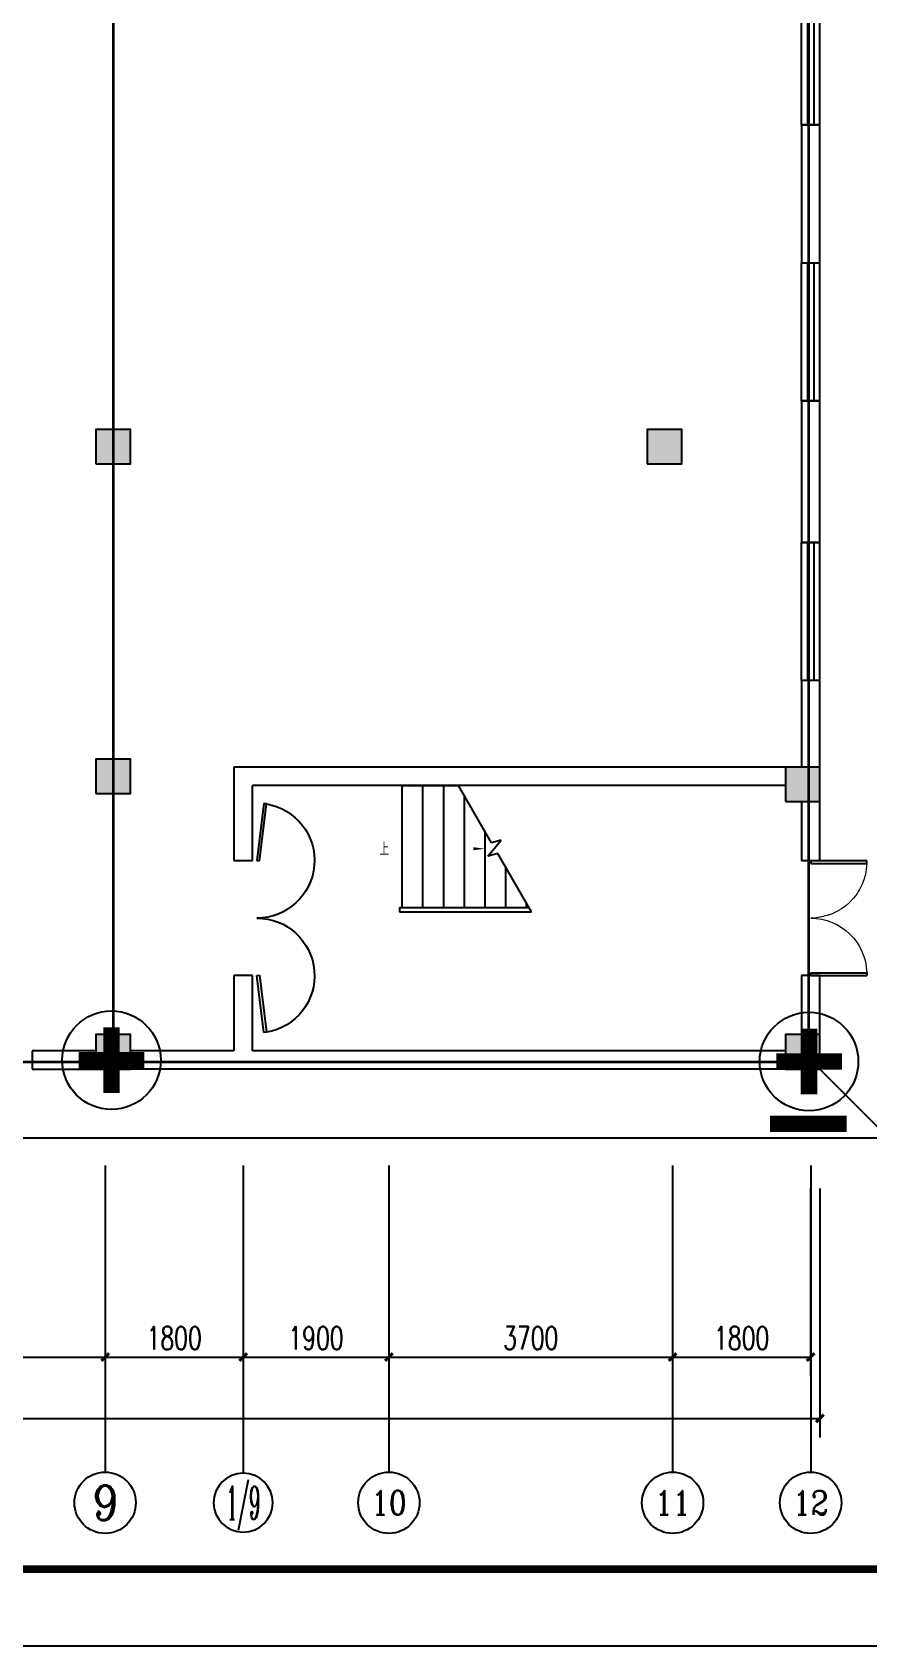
# Model space of a CAD drawing. Extents: x 343352 to 432452, y 769729 to 1078684.
# Drawn here: x 379194 to 390088, y 1036684 to 1057734 of the extents above; entities that cross this region are included whole.
import ezdxf
from ezdxf.enums import TextEntityAlignment as Align

# ---------------------------------------------------------------- set-up
doc = ezdxf.new("R2010")
doc.units = 0
doc.header["$LTSCALE"] = 1000
doc.header["$MEASUREMENT"] = 0
for name, color, linetype in [('AXIS', 3, 'Continuous'), ('AXIS_TEXT', 7, 'Continuous'), ('COLUMN', 9, 'Continuous'), ('DIM_SYMB', 3, 'Continuous'), ('PUB_HATCH', 8, 'Continuous'), ('PUB_TITLE', 4, 'Continuous'), ('STAIR', 2, 'Continuous'), ('WALL', 9, 'Continuous'), ('WINDOW', 4, 'Continuous'), ('WIRE-接地', 4, 'Continuous'), ('防雷', 6, 'Lighting')]:
    doc.layers.add(name, color=color, linetype=linetype)
doc.styles.add('_TCH_AXIS', font='COMPLEX', dxfattribs={"bigfont": 'GBCBIG'})
doc.styles.add('_TCH_DIM', font='SIMPLEX', dxfattribs={"bigfont": 'GBCBIG'})
doc.styles.add('_TCH_DIM_T3', font='SIMPLEX', dxfattribs={"width": 0.705882, "bigfont": 'GBCBIG'})
doc.styles.add('COMPLEX', font='COMPLEX')
doc.styles.add('TG_LINETYPE', font='SIMPLEX', dxfattribs={"width": 0.8, "height": 3, "bigfont": 'HZTXT'})
doc.linetypes.add('Lighting', pattern='A,1,[136,sr.shx,S=0.1,R=0,X=-0.5,Y=0],0', length=1)
doc.linetypes.add('TG_E', pattern='A,2,-0.4,["E",TG_LINETYPE,S=0.1,R=0,X=-0.28,Y=-0.15],0', length=2.4)
doc.dimstyles.new('_TCH_ARCH&&100', dxfattribs={"dimtxt": 297.5, "dimasz": 100, "dimexe": 250, "dimexo": 300, "dimgap": 100, "dimtad": 1, "dimdec": 0, "dimzin": 0, "dimdsep": 46, "dimtxsty": '_TCH_DIM_T3', "dimblk": 'ARCHTICK', "dimcen": 0.09, "dimclrt": 7, "dimazin": 2, "dimtfac": 1, "dimtdec": 0, "dimtix": 1, "dimtmove": 2, "dimatfit": 3, "dimfxl": 0, "dimtolj": 1, "dimtzin": 0, "dimarcsym": 0})

# ---------------------------------------------------------------- blocks, each defined once
blk = doc.blocks.new('_AXISO')
blk.add_circle((0, 0), 0.5)
at = {"layer": 'AXIS_TEXT', "style": 'COMPLEX', "width": 1.041667}
blk.add_attdef('A', text='', height=0.56, dxfattribs=at).set_placement((-0.25, -0.28), (0.25, -0.28), align=Align.FIT)
blk = doc.blocks.new('A$C66C73A9E')
at = {"layer": '防雷', "const_width": 100}
for points in [[(300, 500), (300, 100)], [(100, 300), (500, 300)]]:
    blk.add_lwpolyline(points, dxfattribs=at)
at = {"layer": '防雷', "linetype": 'Continuous'}
blk.add_circle((300, 300), 300, dxfattribs=at)
blk = doc.blocks.new('_ArchTick')
at = {"color": 0, "linetype": 'ByBlock', "const_width": 0.4}
blk.add_lwpolyline([(-0.5, -0.5), (0.5, 0.5)], dxfattribs=at)
blk = doc.blocks.new('*D85')
at = {"layer": 'AXIS', "color": 0, "lineweight": -2}
for p, q in [((376444, 1042650), (376444, 1040200)), ((380144, 1042650), (380144, 1040200)), ((376444, 1040450), (380144, 1040450))]:
    blk.add_line(p, q, dxfattribs=at)
at = {"layer": 'Defpoints', "color": 0}
for p in [(376444, 1042950), (380144, 1042950), (380144, 1040450)]:
    blk.add_point(p, dxfattribs=at)
at = {"layer": 'AXIS', "color": 0, "lineweight": -2, "xscale": 100, "yscale": 100, "zscale": 100, "rotation": 180}
blk.add_blockref('_ArchTick', (376444, 1040450), dxfattribs=at)
at = {"layer": 'AXIS', "color": 0, "lineweight": -2, "xscale": 100, "yscale": 100, "zscale": 100}
blk.add_blockref('_ArchTick', (380144, 1040450), dxfattribs=at)
at = {"layer": 'AXIS', "color": 7, "insert": (378294, 1040698), "char_height": 297.5, "attachment_point": 5, "style": '_TCH_DIM_T3'}
blk.add_mtext('\\A1;3700', dxfattribs=at)
blk = doc.blocks.new('*D86')
at = {"layer": 'AXIS', "color": 0, "lineweight": -2}
for p, q in [((380144, 1042650), (380144, 1040200)), ((381944, 1042650), (381944, 1040200)), ((380144, 1040450), (381944, 1040450))]:
    blk.add_line(p, q, dxfattribs=at)
at = {"layer": 'Defpoints', "color": 0}
for p in [(380144, 1042950), (381944, 1042950), (381944, 1040450)]:
    blk.add_point(p, dxfattribs=at)
at = {"layer": 'AXIS', "color": 0, "lineweight": -2, "xscale": 100, "yscale": 100, "zscale": 100, "rotation": 180}
blk.add_blockref('_ArchTick', (380144, 1040450), dxfattribs=at)
at = {"layer": 'AXIS', "color": 0, "lineweight": -2, "xscale": 100, "yscale": 100, "zscale": 100}
blk.add_blockref('_ArchTick', (381944, 1040450), dxfattribs=at)
at = {"layer": 'AXIS', "color": 7, "insert": (381044, 1040698), "char_height": 297.5, "attachment_point": 5, "style": '_TCH_DIM_T3'}
blk.add_mtext('\\A1;1800', dxfattribs=at)
blk = doc.blocks.new('*D87')
at = {"layer": 'AXIS', "color": 0, "lineweight": -2}
for p, q in [((381944, 1042650), (381944, 1040200)), ((383844, 1042650), (383844, 1040200)), ((381944, 1040450), (383844, 1040450))]:
    blk.add_line(p, q, dxfattribs=at)
at = {"layer": 'Defpoints', "color": 0}
for p in [(381944, 1042950), (383844, 1042950), (383844, 1040450)]:
    blk.add_point(p, dxfattribs=at)
at = {"layer": 'AXIS', "color": 0, "lineweight": -2, "xscale": 100, "yscale": 100, "zscale": 100, "rotation": 180}
blk.add_blockref('_ArchTick', (381944, 1040450), dxfattribs=at)
at = {"layer": 'AXIS', "color": 0, "lineweight": -2, "xscale": 100, "yscale": 100, "zscale": 100}
blk.add_blockref('_ArchTick', (383844, 1040450), dxfattribs=at)
at = {"layer": 'AXIS', "color": 7, "insert": (382894, 1040698), "char_height": 297.5, "attachment_point": 5, "style": '_TCH_DIM_T3'}
blk.add_mtext('\\A1;1900', dxfattribs=at)
blk = doc.blocks.new('*D88')
at = {"layer": 'AXIS', "color": 0, "lineweight": -2}
for p, q in [((383844, 1042650), (383844, 1040200)), ((387544, 1042650), (387544, 1040200)), ((383844, 1040450), (387544, 1040450))]:
    blk.add_line(p, q, dxfattribs=at)
at = {"layer": 'Defpoints', "color": 0}
for p in [(383844, 1042950), (387544, 1042950), (387544, 1040450)]:
    blk.add_point(p, dxfattribs=at)
at = {"layer": 'AXIS', "color": 0, "lineweight": -2, "xscale": 100, "yscale": 100, "zscale": 100, "rotation": 180}
blk.add_blockref('_ArchTick', (383844, 1040450), dxfattribs=at)
at = {"layer": 'AXIS', "color": 0, "lineweight": -2, "xscale": 100, "yscale": 100, "zscale": 100}
blk.add_blockref('_ArchTick', (387544, 1040450), dxfattribs=at)
at = {"layer": 'AXIS', "color": 7, "insert": (385694, 1040698), "char_height": 297.5, "attachment_point": 5, "style": '_TCH_DIM_T3'}
blk.add_mtext('\\A1;3700', dxfattribs=at)
blk = doc.blocks.new('*D89')
at = {"layer": 'AXIS', "color": 0, "lineweight": -2}
for p, q in [((387544, 1042650), (387544, 1040200)), ((389344, 1042650), (389344, 1040200)), ((387544, 1040450), (389344, 1040450))]:
    blk.add_line(p, q, dxfattribs=at)
at = {"layer": 'Defpoints', "color": 0}
for p in [(387544, 1042950), (389344, 1042950), (389344, 1040450)]:
    blk.add_point(p, dxfattribs=at)
at = {"layer": 'AXIS', "color": 0, "lineweight": -2, "xscale": 100, "yscale": 100, "zscale": 100, "rotation": 180}
blk.add_blockref('_ArchTick', (387544, 1040450), dxfattribs=at)
at = {"layer": 'AXIS', "color": 0, "lineweight": -2, "xscale": 100, "yscale": 100, "zscale": 100}
blk.add_blockref('_ArchTick', (389344, 1040450), dxfattribs=at)
at = {"layer": 'AXIS', "color": 7, "insert": (388444, 1040698), "char_height": 297.5, "attachment_point": 5, "style": '_TCH_DIM_T3'}
blk.add_mtext('\\A1;1800', dxfattribs=at)
blk = doc.blocks.new('*D90')
at = {"layer": 'AXIS', "color": 0, "lineweight": -2}
for p, q in [((352224, 1042650), (352224, 1039400)), ((389464, 1042650), (389464, 1039400)), ((352224, 1039650), (389464, 1039650))]:
    blk.add_line(p, q, dxfattribs=at)
at = {"layer": 'Defpoints', "color": 0}
for p in [(352224, 1042950), (389464, 1042950), (389464, 1039650)]:
    blk.add_point(p, dxfattribs=at)
at = {"layer": 'AXIS', "color": 0, "lineweight": -2, "xscale": 100, "yscale": 100, "zscale": 100, "rotation": 180}
blk.add_blockref('_ArchTick', (352224, 1039650), dxfattribs=at)
at = {"layer": 'AXIS', "color": 0, "lineweight": -2, "xscale": 100, "yscale": 100, "zscale": 100}
blk.add_blockref('_ArchTick', (389464, 1039650), dxfattribs=at)
at = {"layer": 'AXIS', "color": 7, "insert": (370844, 1039898), "char_height": 297.5, "attachment_point": 5, "style": '_TCH_DIM_T3'}
blk.add_mtext('\\A1;37240', dxfattribs=at)
blk = doc.blocks.new('_FZH')
blk.add_lwpolyline([(-0.5, -0.5), (0.5, -0.5), (0.5, 0.5), (-0.5, 0.5)], close=True)
at = {"layer": 'PUB_HATCH'}
blk.add_solid([(-0.5, -0.5), (0.5, -0.5), (-0.5, 0.5), (0.5, 0.5)], dxfattribs=at)
blk = doc.blocks.new('$DorLib2D$00000021')
for p, q in [((-0.993, 0.203), (-0.996, 0.181)), ((-0.996, 0.181), (-0.5, 0.12)), ((-0.497, 0.142), (-0.993, 0.203)), ((-0.5, 0.12), (-0.497, 0.142)), ((0.497, 0.142), (0.993, 0.203)), ((0.5, 0.12), (0.497, 0.142)), ((0.996, 0.181), (0.5, 0.12)), ((0.993, 0.203), (0.996, 0.181))]:
    blk.add_line(p, q)
blk.add_lwpolyline([(0.996, 0.181), (0.993, 0.203), (0.993, 0.203)])
for centre, start, end in [((-0.5, 0.12), 0, 170.3998), ((0.5, 0.12), 9.6002, 180)]:
    blk.add_arc(centre, 0.5, start, end)
blk = doc.blocks.new('$DorLib2D$00000002')
for p, q in [((-0.5, 0), (-0.5, 0.4875)), ((-0.475, 0.4875), (-0.5, 0.4875)), ((-0.475, 0), (-0.475, 0.4875)), ((0.475, 0), (0.475, 0.4875)), ((0.475, 0.4875), (0.5, 0.4875)), ((0.5, 0), (0.5, 0.4875)), ((-0.5, 0), (-0.475, 0)), ((0.5, 0), (0.475, 0))]:
    blk.add_line(p, q)
at = {"lineweight": 13}
for centre, start, end in [((-0.4875, 0), 0, 88.53072), ((0.4875, 0), 91.46928, 180)]:
    blk.add_arc(centre, 0.4875, start, end, dxfattribs=at)
blk = doc.blocks.new('$TCHSYS$WIN2D')
for p, q in [((-0.5, 0.5), (0.5, 0.5)), ((-0.5, 0.5), (-0.5, -0.5)), ((0.5, 0.5), (0.5, -0.5)), ((0.5, 0.167), (-0.5, 0.167)), ((0.5, -0.167), (-0.5, -0.167)), ((-0.5, -0.5), (0.5, -0.5))]:
    blk.add_line(p, q)

msp = doc.modelspace()

# ---------------------------------------------------------------- linework, layer by layer
at = {"color": 2}
msp.add_line((390364.3, 1043307), (389464.3, 1044207), dxfattribs=at)
msp.add_lwpolyline([(354144.3, 1072347), (390364.3, 1072347), (390364.3, 1043307), (372744.3, 1043307)], dxfattribs=at)
at = {"layer": 'AXIS'}
for p, q in [((380144.3, 1042949.5), (380144.3, 1038949.5)), ((381944.3, 1042949.5), (381944.3, 1038934.5)), ((383844.3, 1042949.5), (383844.3, 1038949.5)), ((387544.3, 1042949.5), (387544.3, 1038949.5)), ((389344.3, 1042949.5), (389344.3, 1038949.5))]:
    msp.add_line(p, q, dxfattribs=at)
at = {"layer": 'DIM_SYMB'}
msp.add_lwpolyline([(383879.3, 1047082, 0, 0, 0), (385094.3, 1047082, 0, 40, 0), (384944.3, 1047082, 0, 0, 0)], format="xyseb", dxfattribs=at)
at = {"layer": 'PUB_TITLE'}
msp.add_lwpolyline([(343352.5, 1036683.9), (402752.5, 1036683.9), (402752.5, 1078683.9), (343352.5, 1078683.9)], close=True, dxfattribs=at)
at = {"layer": 'PUB_TITLE', "const_width": 100}
msp.add_lwpolyline([(345852.5, 1037683.9), (401752.5, 1037683.9), (401752.5, 1077683.9), (345852.5, 1077683.9)], close=True, dxfattribs=at)
at = {"layer": 'STAIR'}
for p, q in [((384014.3, 1047907), (384753, 1047907)), ((384014.3, 1047907), (384014.3, 1046317)), ((384284.3, 1047907), (384284.3, 1046317)), ((384554.3, 1047907), (384554.3, 1046317)), ((385184.4, 1047159.8), (384753, 1047907)), ((384824.3, 1047783.5), (384824.3, 1046317)), ((385094.3, 1047315.8), (385094.3, 1046317)), ((385133.9, 1046986.5), (385306.8, 1047192.6)), ((385306.8, 1047192.6), (385184.4, 1047159.8)), ((385264.3, 1047021.5), (385133.9, 1046986.5)), ((385705.7, 1046257), (385264.3, 1047021.5)), ((385364.3, 1046848.2), (385364.3, 1046317)), ((383984.3, 1046317), (385671, 1046317)), ((383984.3, 1046317), (383984.3, 1046257)), ((383984.3, 1046257), (385705.7, 1046257)), ((384014.3, 1046257), (385705.7, 1046257)), ((385634.3, 1046380.5), (385634.3, 1046317))]:
    msp.add_line(p, q, dxfattribs=at)
at = {"layer": 'WALL'}
for p, q in [((389464.3, 1056527), (389224.3, 1056527)), ((389224.3, 1056527), (389224.3, 1054727)), ((389464.3, 1054727), (389464.3, 1056527)), ((389224.3, 1054727), (389464.3, 1054727)), ((389464.3, 1052927), (389224.3, 1052927)), ((389224.3, 1052927), (389224.3, 1051077)), ((389464.3, 1051077), (389464.3, 1052927)), ((389224.3, 1051077), (389464.3, 1051077)), ((389464.3, 1049277), (389224.3, 1049277)), ((389224.3, 1049277), (389224.3, 1048147)), ((389464.3, 1048147), (389464.3, 1049277)), ((389014.3, 1048147), (381824.3, 1048147)), ((381824.3, 1048147), (381824.3, 1046927)), ((389014.3, 1047907), (382064.3, 1047907)), ((382064.3, 1046927), (382064.3, 1047907)), ((389224.3, 1047697), (389224.3, 1046927)), ((389464.3, 1046927), (389464.3, 1047697)), ((381824.3, 1046927), (382064.3, 1046927)), ((389224.3, 1046927), (389464.3, 1046927)), ((382064.3, 1045427), (381824.3, 1045427)), ((381824.3, 1045427), (381824.3, 1044447)), ((382064.3, 1044447), (382064.3, 1045427)), ((389464.3, 1045427), (389224.3, 1045427)), ((389224.3, 1045427), (389224.3, 1044657)), ((389464.3, 1044657), (389464.3, 1045427)), ((380024.3, 1044447), (379194.3, 1044447)), ((379194.3, 1044447), (379194.3, 1044207)), ((381824.3, 1044447), (380474.3, 1044447)), ((389014.3, 1044447), (382064.3, 1044447)), ((379194.3, 1044207), (380024.3, 1044207)), ((381944.3, 1044207), (380474.3, 1044207)), ((389014.3, 1044207), (381944.3, 1044207))]:
    msp.add_line(p, q, dxfattribs=at)
at = {"layer": 'WIRE-接地', "linetype": 'TG_E', "const_width": 35}
for points in [[(354187.5, 1071311.2), (354187.5, 1052232.3), (352317.5, 1052232.3), (352317.5, 1044301), (389319.1, 1044301), (389319.1, 1058937.9), (387494.7, 1058937.9), (387494.7, 1071312.4), (354214.7, 1071312.4)], [(380250.2, 1071312.4), (380250.2, 1044301)]]:
    msp.add_lwpolyline(points, dxfattribs=at)
at = {"layer": '防雷', "const_width": 214.2, "elevation": 0, "flags": 128}
msp.add_lwpolyline([(388813.1, 1043492), (389814.3, 1043492)], dxfattribs=at)

# ---------------------------------------------------------------- block references
at = {"layer": 'AXIS'}
ref = msp.add_blockref('_AXISO', (380144.3, 1038549.5), dxfattribs=dict(at, xscale=800, yscale=800, zscale=800))
ref.add_attrib('A', '9', dxfattribs={"layer": 'AXIS_TEXT', "height": 452, "style": '_TCH_AXIS', "width": 1.097143}).set_placement((379979, 1038323.5), (380309.7, 1038323.5), align=Align.FIT)
ref = msp.add_blockref('_AXISO', (381944.3, 1038549.5), dxfattribs=dict(at, xscale=-770.0000000000001, yscale=770.0000000000001, zscale=770.0000000000001))
ref.add_attrib('A', '1/9', dxfattribs={"layer": 'AXIS_TEXT', "height": 435.58, "style": '_TCH_AXIS', "width": 0.411765}).set_placement((381726.6, 1038331.7), (382162.1, 1038331.7), align=Align.FIT)
ref = msp.add_blockref('_AXISO', (383844.3, 1038549.5), dxfattribs=dict(at, xscale=800, yscale=800, zscale=800))
ref.add_attrib('A', '10', dxfattribs={"layer": 'AXIS_TEXT', "height": 316.03, "style": '_TCH_AXIS', "width": 1.05931}).set_placement((383613.2, 1038391.5), (384075.5, 1038391.5), align=Align.FIT)
ref = msp.add_blockref('_AXISO', (387544.3, 1038549.5), dxfattribs=dict(at, xscale=800, yscale=800, zscale=800))
ref.add_attrib('A', '11', dxfattribs={"layer": 'AXIS_TEXT', "height": 313.55, "style": '_TCH_AXIS', "width": 1.294798}).set_placement((387312.4, 1038392.7), (387776.3, 1038392.7), align=Align.FIT)
ref = msp.add_blockref('_AXISO', (389344.3, 1038549.5), dxfattribs=dict(at, xscale=800, yscale=800, zscale=800))
ref.add_attrib('A', '12', dxfattribs={"layer": 'AXIS_TEXT', "height": 313.55, "style": '_TCH_AXIS', "width": 1.071557}).set_placement((389112.4, 1038392.7), (389576.3, 1038392.7), align=Align.FIT)
at = {"layer": 'COLUMN', "xscale": 450, "yscale": 450, "zscale": 450}
for p in [(380249.3, 1052327), (387439.3, 1052327), (380249.3, 1048027), (389239.3, 1047922), (380249.3, 1044432), (389239.3, 1044432)]:
    msp.add_blockref('_FZH', p, dxfattribs=at)
at = {"layer": 'WINDOW'}
for name, p, xscale, yscale, zscale, rotation in [('$TCHSYS$WIN2D', (389344.3, 1057427), 1800, 240, 1800, 90), ('$TCHSYS$WIN2D', (389344.3, 1053827), 1800, 240, 1800, 90), ('$TCHSYS$WIN2D', (389344.3, 1050177), 1800, -240, 1800, 90), ('$DorLib2D$00000021', (381944.3, 1046177), -1500, 1500, -1500, 270), ('$DorLib2D$00000002', (389344.3, 1046177), 1500, -1500, 1500, 90)]:
    msp.add_blockref(name, p, dxfattribs=dict(at, xscale=xscale, yscale=yscale, zscale=zscale, rotation=rotation))
at = {"layer": '防雷', "xscale": 2.142595954239368, "yscale": 2.142595954239368, "zscale": 2.142595952640001}
for p in [(379584, 1043679.7, 0), (388680.1, 1043663, 0)]:
    msp.add_blockref('A$C66C73A9E', p, dxfattribs=at)

# ---------------------------------------------------------------- texts
at = {"layer": 'DIM_SYMB', "color": 7, "style": '_TCH_DIM'}
msp.add_text('上', height=168.8, dxfattribs=at).set_placement((383722.6, 1046994.5))

# ---------------------------------------------------------------- dimensions: what is measured, and where the dimension line sits
at = {"layer": 'AXIS'}
for p1, p2, distance, picture, middle in [((352224.3, 1042949.5), (389464.3, 1042949.5), -3300, '*D90', (370844.3, 1039898.3)), ((376444.3, 1042949.5), (380144.3, 1042949.5), -2500, '*D85', (378294.3, 1040698.3)), ((380144.3, 1042949.5), (381944.3, 1042949.5), -2500, '*D86', (381044.3, 1040698.3)), ((381944.3, 1042949.5), (383844.3, 1042949.5), -2500, '*D87', (382894.3, 1040698.3)), ((383844.3, 1042949.5), (387544.3, 1042949.5), -2500, '*D88', (385694.3, 1040698.3)), ((387544.3, 1042949.5), (389344.3, 1042949.5), -2500, '*D89', (388444.3, 1040698.3))]:
    dim = msp.add_aligned_dim(p1=p1, p2=p2, distance=distance, dimstyle='_TCH_ARCH&&100', dxfattribs=at)
    dim.commit()
    dim.dimension.update_dxf_attribs({"geometry": picture, "text_midpoint": middle})

doc.saveas('drawing.dxf')
